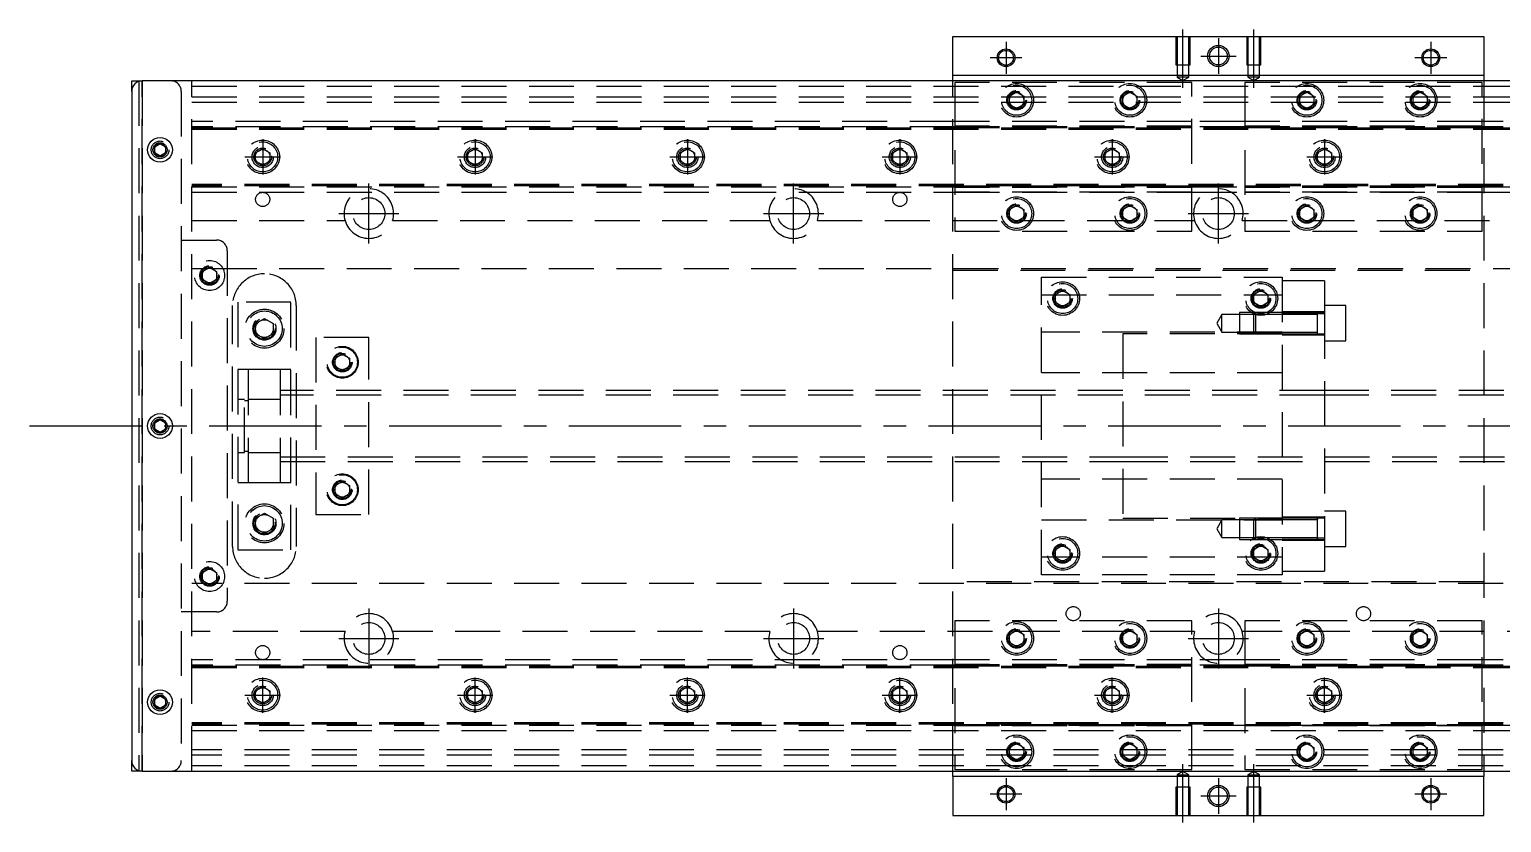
# Model space of a CAD drawing. Extents: x -29 to 819, y -313 to 112.
# Drawn here: x -28.9 to 387, y -112 to 112 of the extents above; entities that cross this region are included whole.
import ezdxf

# ---------------------------------------------------------------- set-up
doc = ezdxf.new("R2010")
doc.units = 0
doc.linetypes.add('CENTER', pattern=[50.8, 31.75, -6.35, 6.35, -6.35])
doc.linetypes.add('DASHED', pattern=[19.05, 12.7, -6.35])
doc.layers.get('0').update_dxf_attribs({"linetype": 'CONTINUOUS'})
doc.layers.add('CENTER', color=1, linetype='CENTER')

msp = doc.modelspace()

# ---------------------------------------------------------------- linework, layer by layer
at = {"color": 7, "linetype": 'CONTINUOUS'}
for p, q in [((232, 99), (232, 110)), ((232, 110), (382, 110)), ((382, 110), (382, 99)), ((0, 94.5), (0, 97.5)), ((0, 97.5), (3, 97.5)), ((611, 97.5), (3, 97.5)), ((382, 99), (232, 99)), ((232, 97.5), (232, 99)), ((382, 99), (382, 97.5)), ((0, 94.5), (0, -94.5)), ((6.5, 78.866026), (8, 79.73205)), ((8, 79.73205), (9.5, 78.866026)), ((6.5, 77.133974), (6.5, 78.866026)), ((8, 76.26795), (6.5, 77.133974)), ((9.5, 77.133974), (8, 76.26795)), ((9.5, 78.866026), (9.5, 77.133974)), ((6.5, 0.866026), (8, 1.73205)), ((6.5, -0.866026), (6.5, 0.866026)), ((8, 1.73205), (9.5, 0.866026)), ((9.5, 0.866026), (9.5, -0.866026)), ((8, -1.73205), (6.5, -0.866026)), ((9.5, -0.866026), (8, -1.73205)), ((6.5, -77.133974), (8, -76.26795)), ((6.5, -78.866026), (6.5, -77.133974)), ((8, -79.73205), (6.5, -78.866026)), ((8, -76.26795), (9.5, -77.133974)), ((9.5, -78.866026), (8, -79.73205)), ((9.5, -77.133974), (9.5, -78.866026)), ((0, -97.5), (0, -94.5)), ((3, -97.5), (0, -97.5)), ((3, -97.5), (611, -97.5)), ((232, -99), (232, -97.5)), ((232, -99), (232, -110)), ((382, -99), (232, -99)), ((382, -97.5), (382, -99)), ((382, -110), (382, -99)), ((232, -110), (382, -110))]:
    msp.add_line(p, q, dxfattribs=at)
at = {"color": 3, "linetype": 'DASHED'}
for p, q in [((295.000006, 110), (295.000006, 102)), ((295.35, 110), (295.35, 102)), ((298.65, 102), (298.65, 110)), ((298.999994, 102), (298.999994, 110)), ((315.000006, 110), (315.000006, 102)), ((315.35, 110), (315.35, 102)), ((318.65, 102), (318.65, 110)), ((318.999994, 102), (318.999994, 110)), ((295.000006, 102), (298.999994, 102)), ((295.35, 102), (295.35, 98.5)), ((298.65, 98.5), (298.65, 102)), ((315.000006, 102), (318.999994, 102)), ((315.35, 102), (315.35, 98.5)), ((318.65, 98.5), (318.65, 102)), ((2, 97.5), (2, -97.5)), ((3, 97.5), (3, -97.5)), ((3, -97.5), (3, 97.5)), ((3, -97.5), (3, 97.5)), ((3, 97.5), (3, -97.5)), ((17, -97.5), (17, 97.5)), ((17, 96), (597, 96)), ((232, -97.5), (232, 97.5)), ((299.5, 97), (232.5, 97)), ((232.5, 97), (232.5, 55)), ((298.65, 98.5), (295.35, 98.5)), ((295.35, 98.5), (297, 97.547372)), ((297, 97.547372), (298.65, 98.5)), ((299.5, 55), (299.5, 97)), ((381.5, 97), (314.5, 97)), ((314.5, 97), (314.5, 55)), ((318.65, 98.5), (315.35, 98.5)), ((315.35, 98.5), (317, 97.547372)), ((317, 97.547372), (318.65, 98.5)), ((381.5, 55), (381.5, 97)), ((382, 97.5), (382, -97.5)), ((14, 94.5), (14, -94.5)), ((17, 93), (597, 93)), ((17, 91.5), (597, 91.5)), ((247.5, 92), (247.512884, 92.253488)), ((248, 93.1547), (250, 94.309402)), ((248, 90.8453), (248, 93.1547)), ((250, 94.309402), (252, 93.1547)), ((252, 93.1547), (252, 90.8453)), ((279.5, 92), (279.518502, 92.303588)), ((280, 93.1547), (282, 94.309402)), ((280, 90.8453), (280, 93.1547)), ((282, 94.309402), (284, 93.1547)), ((284, 93.1547), (284, 90.8453)), ((330, 93.1547), (332, 94.309402)), ((330, 90.8453), (330, 93.1547)), ((332, 94.309402), (334, 93.1547)), ((334, 93.1547), (334, 90.8453)), ((334.483582, 92.286038), (334.5, 92)), ((362, 93.1547), (364, 94.309402)), ((362, 90.8453), (362, 93.1547)), ((364, 94.309402), (366, 93.1547)), ((366, 93.1547), (366, 90.8453)), ((366.483582, 92.286038), (366.5, 92)), ((250, 89.690598), (248, 90.8453)), ((252, 90.8453), (250, 89.690598)), ((282, 89.690598), (280, 90.8453)), ((284, 90.8453), (282, 89.690598)), ((332, 89.690598), (330, 90.8453)), ((334, 90.8453), (332, 89.690598)), ((364, 89.690598), (362, 90.8453)), ((366, 90.8453), (364, 89.690598)), ((232.5, 86), (17, 86)), ((232.5, 84.460392), (17, 84.460392)), ((17, 84.204452), (597, 84.204452)), ((17, 84.2), (597, 84.2)), ((17, 83.8), (597, 83.8)), ((299.5, 86), (232.5, 86)), ((299.5, 86), (232.5, 86)), ((299.5, 84.643014), (232.5, 84.643014)), ((232.5, 84.6), (299.5, 84.6)), ((299.5, 84.460392), (232.5, 84.460392)), ((299.5, 84.460392), (232.5, 84.460392)), ((232.5, 84.3), (299.5, 84.3)), ((314.5, 86), (299.5, 86)), ((314.5, 84.460392), (299.5, 84.460392)), ((381.5, 86), (314.5, 86)), ((381.5, 86), (314.5, 86)), ((381.5, 84.643014), (314.5, 84.643014)), ((314.5, 84.6), (381.5, 84.6)), ((381.5, 84.460392), (314.5, 84.460392)), ((381.5, 84.460392), (314.5, 84.460392)), ((314.5, 84.3), (381.5, 84.3)), ((597, 86), (381.5, 86)), ((597, 84.460392), (381.5, 84.460392)), ((9.973226, 78.326156), (10, 78)), ((35, 77.1547), (37, 78.309402)), ((35, 74.8453), (35, 77.1547)), ((37, 78.309402), (39, 77.1547)), ((39, 77.1547), (39, 74.8453)), ((39.483582, 76.286038), (39.5, 76)), ((94.5, 76), (94.518502, 76.303588)), ((95, 77.1547), (97, 78.309402)), ((95, 74.8453), (95, 77.1547)), ((97, 78.309402), (99, 77.1547)), ((99, 77.1547), (99, 74.8453)), ((154.5, 76), (154.518502, 76.303588)), ((155, 77.1547), (157, 78.309402)), ((155, 74.8453), (155, 77.1547)), ((157, 78.309402), (159, 77.1547)), ((159, 77.1547), (159, 74.8453)), ((215, 77.1547), (217, 78.309402)), ((215, 74.8453), (215, 77.1547)), ((217, 78.309402), (219, 77.1547)), ((219, 77.1547), (219, 74.8453)), ((219.483582, 76.286038), (219.5, 76)), ((275, 77.1547), (277, 78.309402)), ((275, 74.8453), (275, 77.1547)), ((277, 78.309402), (279, 77.1547)), ((279, 77.1547), (279, 74.8453)), ((279.483582, 76.286038), (279.5, 76)), ((335, 77.1547), (337, 78.309402)), ((335, 74.8453), (335, 77.1547)), ((337, 78.309402), (339, 77.1547)), ((339, 77.1547), (339, 74.8453)), ((339.483582, 76.286038), (339.5, 76)), ((37, 73.690598), (35, 74.8453)), ((39, 74.8453), (37, 73.690598)), ((97, 73.690598), (95, 74.8453)), ((99, 74.8453), (97, 73.690598)), ((157, 73.690598), (155, 74.8453)), ((159, 74.8453), (157, 73.690598)), ((217, 73.690598), (215, 74.8453)), ((219, 74.8453), (217, 73.690598)), ((277, 73.690598), (275, 74.8453)), ((279, 74.8453), (277, 73.690598)), ((337, 73.690598), (335, 74.8453)), ((339, 74.8453), (337, 73.690598)), ((597, 68.2), (17, 68.2)), ((597, 67.8), (17, 67.8)), ((597, 67.795548), (17, 67.795548)), ((17, 67.539608), (232.5, 67.539608)), ((299.5, 67.7), (232.5, 67.7)), ((299.5, 67.539608), (232.5, 67.539608)), ((232.5, 67.539608), (299.5, 67.539608)), ((299.5, 67.4), (232.5, 67.4)), ((299.5, 67.356986), (232.5, 67.356986)), ((299.5, 67.539608), (314.5, 67.539608)), ((381.5, 67.7), (314.5, 67.7)), ((381.5, 67.539608), (314.5, 67.539608)), ((314.5, 67.539608), (381.5, 67.539608)), ((381.5, 67.4), (314.5, 67.4)), ((381.5, 67.356986), (314.5, 67.356986)), ((381.5, 67.539608), (597, 67.539608)), ((17, 66), (232.5, 66)), ((299.5, 66), (232.5, 66)), ((232.5, 66), (299.5, 66)), ((299.5, 66), (314.5, 66)), ((381.5, 66), (314.5, 66)), ((314.5, 66), (381.5, 66)), ((381.5, 66), (597, 66)), ((248, 61.1547), (250, 62.309402)), ((248, 58.8453), (248, 61.1547)), ((250, 57.690598), (248, 58.8453)), ((250, 62.309402), (252, 61.1547)), ((252, 58.8453), (250, 57.690598)), ((252, 61.1547), (252, 58.8453)), ((252.483582, 60.286038), (252.5, 60)), ((280, 61.1547), (282, 62.309402)), ((280, 58.8453), (280, 61.1547)), ((282, 57.690598), (280, 58.8453)), ((282, 62.309402), (284, 61.1547)), ((284, 58.8453), (282, 57.690598)), ((284, 61.1547), (284, 58.8453)), ((284.483582, 60.286038), (284.5, 60)), ((330, 61.1547), (332, 62.309402)), ((330, 58.8453), (330, 61.1547)), ((332, 57.690598), (330, 58.8453)), ((332, 62.309402), (334, 61.1547)), ((334, 58.8453), (332, 57.690598)), ((334, 61.1547), (334, 58.8453)), ((334.483582, 60.286038), (334.5, 60)), ((362, 61.1547), (364, 62.309402)), ((362, 58.8453), (362, 61.1547)), ((364, 57.690598), (362, 58.8453)), ((364, 62.309402), (366, 61.1547)), ((366, 58.8453), (364, 57.690598)), ((366, 61.1547), (366, 58.8453)), ((366.483582, 60.286038), (366.5, 60)), ((17, 58), (60.291796, 58)), ((73.708204, 58), (180.291796, 58)), ((193.708204, 58), (300.291796, 58)), ((232.5, 55), (299.5, 55)), ((313.708204, 58), (420.291796, 58)), ((314.5, 55), (381.5, 55)), ((14, 52.5), (24, 52.5)), ((27, 49.5), (27, -49.5)), ((17, 44.5), (21.359688, 44.5)), ((20, 43.6547), (22, 44.809402)), ((20, 41.3453), (20, 43.6547)), ((22, 44.809402), (24, 43.6547)), ((22.640312, 44.5), (597, 44.5)), ((24, 43.6547), (24, 41.3453)), ((24.483582, 42.786038), (24.5, 42.5)), ((232, 44), (382, 44)), ((257, 42), (325, 42)), ((257, -42), (257, 42)), ((325, 42), (325, -42)), ((22, 40.190598), (20, 41.3453)), ((24, 41.3453), (22, 40.190598)), ((261, 37.1547), (263, 38.309402)), ((263, 38.309402), (265, 37.1547)), ((317, 37.1547), (319, 38.309402)), ((319, 38.309402), (321, 37.1547)), ((337, 41), (325, 41)), ((337, 41), (337, 31.701734)), ((28.5, -34), (28.5, 34)), ((45, 35), (30, 35)), ((30, 35), (30, -35)), ((45, -35), (45, 35)), ((46.5, 34), (46.5, -34)), ((257, 37), (325, 37)), ((260.5, 36), (260.512884, 36.253488)), ((261, 34.8453), (261, 37.1547)), ((263, 33.690598), (261, 34.8453)), ((265, 34.8453), (263, 33.690598)), ((265, 37.1547), (265, 34.8453)), ((317, 34.8453), (317, 37.1547)), ((319, 33.690598), (317, 34.8453)), ((321, 34.8453), (319, 33.690598)), ((321, 37.1547), (321, 34.8453)), ((321.483582, 36.286038), (321.5, 36)), ((343, 34.011852), (337, 34.011852)), ((343, 24.011852), (343, 34.011852)), ((35, 28.943376), (37.5, 30.386752)), ((37.5, 30.386752), (40, 28.943376)), ((308, 31.511852), (306.556624, 29.011852)), ((308, 26.511852), (308, 31.511852)), ((313, 31.511852), (308, 31.511852)), ((313, 32.011846), (313, 26.011856)), ((317.49998, 32.011846), (313, 32.011846)), ((316.99998, 31.511852), (313, 31.511852)), ((317.5, 32.011852), (317, 31.511852)), ((317, 26.511852), (317, 31.511852)), ((325, 31.511852), (317, 31.511852)), ((325, 31.511852), (317, 31.511852)), ((317.5, 32.011852), (317.5, 26.011852)), ((325, 32.011852), (317.5, 32.011852)), ((325, 32.011846), (317.5, 32.011846)), ((337, 32.261852), (325, 32.261852)), ((337, 31.701734), (325, 31.701734)), ((335.005, 32.011852), (325.00002, 32.011852)), ((335, 31.511852), (325.00002, 31.511852)), ((337, 32.011852), (334.995, 32.011852)), ((335, 26.011846), (335, 32.011856)), ((337, 31.701734), (337, -31.701734)), ((34.5, 27.5), (34.520026, 27.846056)), ((35, 26.056624), (35, 28.943376)), ((37.5, 24.613248), (35, 26.056624)), ((40, 26.056624), (37.5, 24.613248)), ((40, 28.943376), (40, 26.056624)), ((67, 25), (52, 25)), ((52, 25), (52, -25)), ((67, -25), (67, 25)), ((325, 26.5), (257, 26.5)), ((280, 26), (280, -26)), ((325, 26), (280, 26)), ((306.556624, 29.011852), (308, 26.511852)), ((308, 26.511852), (313, 26.511852)), ((313, 26.511852), (316.99998, 26.511852)), ((313, 26.011856), (317.49998, 26.011856)), ((317, 26.511852), (325, 26.511852)), ((317, 26.511852), (325, 26.511852)), ((317, 26.511852), (317.5, 26.011852)), ((317.5, 26.011856), (325, 26.011856)), ((317.5, 26.011852), (325, 26.011852)), ((325, 25.761852), (337, 25.761852)), ((325.00002, 26.511852), (335, 26.511852)), ((325.00002, 26.011852), (335.005, 26.011852)), ((334.995, 26.011852), (337, 26.011852)), ((337, 24.011852), (343, 24.011852)), ((57, 18), (57.012884, 18.253488)), ((57.5, 19.1547), (59.5, 20.309402)), ((57.5, 16.8453), (57.5, 19.1547)), ((59.5, 15.690598), (57.5, 16.8453)), ((59.5, 20.309402), (61.5, 19.1547)), ((61.5, 16.8453), (59.5, 15.690598)), ((61.5, 19.1547), (61.5, 16.8453)), ((33, 16), (30, 16)), ((33, -16), (33, 16)), ((42, 16), (33, 16)), ((42, 16), (33, 16)), ((42, -16), (42, 16)), ((45, 16), (42, 16)), ((325, 15), (257, 15)), ((279.99998, 10), (42, 10)), ((279.99998, 8.75), (42, 8.75)), ((337, 10), (280, 10)), ((337, 9.999994), (280, 9.999994)), ((337, 8.75), (280, 8.75)), ((337, 8.75), (280, 8.75)), ((540.005, 10), (337.00002, 10)), ((540, 8.75), (337.00002, 8.75)), ((31.85, 7.5), (30, 7.5)), ((31.85, -7.5), (31.85, 7.5)), ((33, 7.15), (31.85, 7.15)), ((42, 7.5), (33, 7.5)), ((42, 7.5), (33, 7.5)), ((6, 0), (6.030168, 0.346066)), ((30, -7.5), (31.85, -7.5)), ((31.85, -7.15), (33, -7.15)), ((33, -7.5), (42, -7.5)), ((33, -7.5), (42, -7.5)), ((42, -8.75), (279.99998, -8.75)), ((42, -10), (279.99998, -10)), ((280, -8.75), (337, -8.75)), ((280, -8.75), (337, -8.75)), ((280, -9.999994), (337, -9.999994)), ((280, -10), (337, -10)), ((337.00002, -8.75), (540, -8.75)), ((337.00002, -10), (540.005, -10)), ((30, -16), (33, -16)), ((33, -16), (42, -16)), ((33, -16), (42, -16)), ((42, -16), (45, -16)), ((57.5, -16.8453), (59.5, -15.690598)), ((59.5, -15.690598), (61.5, -16.8453)), ((325, -15), (257, -15)), ((57.5, -19.1547), (57.5, -16.8453)), ((59.5, -20.309402), (57.5, -19.1547)), ((61.5, -19.1547), (59.5, -20.309402)), ((61.5, -16.8453), (61.5, -19.1547)), ((61.983582, -17.713962), (62, -18)), ((35, -26.056624), (37.5, -24.613248)), ((37.5, -24.613248), (40, -26.056624)), ((343, -24.011852), (337, -24.011852)), ((343, -34.011852), (343, -24.011852)), ((35, -28.943376), (35, -26.056624)), ((37.5, -30.386752), (35, -28.943376)), ((40, -28.943376), (37.5, -30.386752)), ((40, -26.056624), (40, -28.943376)), ((40.477798, -27.135694), (40.5, -27.5)), ((52, -25), (67, -25)), ((257, -26.5), (325, -26.5)), ((280, -26), (325, -26)), ((308, -26.511852), (306.556624, -29.011852)), ((306.556624, -29.011852), (308, -31.511852)), ((308, -31.511852), (308, -26.511852)), ((313, -26.511852), (308, -26.511852)), ((313, -26.011856), (313, -32.011846)), ((317.49998, -26.011856), (313, -26.011856)), ((316.99998, -26.511852), (313, -26.511852)), ((317.5, -26.011852), (317, -26.511852)), ((317, -31.511852), (317, -26.511852)), ((325, -26.511852), (317, -26.511852)), ((325, -26.511852), (317, -26.511852)), ((317.5, -26.011852), (317.5, -32.011852)), ((325, -26.011852), (317.5, -26.011852)), ((325, -26.011856), (317.5, -26.011856)), ((337, -25.761852), (325, -25.761852)), ((335.005, -26.011852), (325.00002, -26.011852)), ((335, -26.511852), (325.00002, -26.511852)), ((337, -26.011852), (334.995, -26.011852)), ((335, -32.010828), (335, -26.011846)), ((335, -26.361648), (335, -26.011852)), ((335, -26.011852), (335, -26.361648)), ((335, -31.662054), (335, -26.361648)), ((308, -31.511852), (313, -31.511852)), ((313, -31.511852), (316.99998, -31.511852)), ((313, -32.011846), (317.49998, -32.011846)), ((317, -31.511852), (325, -31.511852)), ((317, -31.511852), (325, -31.511852)), ((317, -31.511852), (317.5, -32.011852)), ((317.5, -32.011846), (325, -32.011846)), ((317.5, -32.011852), (325, -32.011852)), ((337, -31.701734), (325, -31.701734)), ((337, -31.701734), (325, -31.701734)), ((325, -32.261852), (337, -32.261852)), ((325.00002, -31.511852), (335, -31.511852)), ((325.00002, -32.011852), (335.005, -32.011852)), ((334.995, -32.011852), (337, -32.011852)), ((335, -32.011852), (335, -31.662054)), ((335, -31.662054), (335, -32.011852)), ((335, -32.011856), (335, -32.010828)), ((337, -31.701734), (337, -41)), ((30, -35), (45, -35)), ((325, -37), (257, -37)), ((261, -34.8453), (263, -33.690598)), ((261, -37.1547), (261, -34.8453)), ((263, -38.309402), (261, -37.1547)), ((263, -33.690598), (265, -34.8453)), ((265, -37.1547), (263, -38.309402)), ((265, -34.8453), (265, -37.1547)), ((265.483582, -35.713962), (265.5, -36)), ((317, -34.8453), (319, -33.690598)), ((317, -37.1547), (317, -34.8453)), ((319, -38.309402), (317, -37.1547)), ((319, -33.690598), (321, -34.8453)), ((321, -37.1547), (319, -38.309402)), ((321, -34.8453), (321, -37.1547)), ((321.483582, -35.713962), (321.5, -36)), ((337, -34.011852), (343, -34.011852)), ((20, -41.3453), (22, -40.190598)), ((20, -43.6547), (20, -41.3453)), ((22, -40.190598), (24, -41.3453)), ((24, -41.3453), (24, -43.6547)), ((325, -41), (337, -41)), ((21.359688, -44.5), (17, -44.5)), ((22, -44.809402), (20, -43.6547)), ((24, -43.6547), (22, -44.809402)), ((597, -44.5), (22.640312, -44.5)), ((24.483582, -42.213962), (24.5, -42.5)), ((382, -44), (232, -44)), ((325, -42), (257, -42)), ((24, -52.5), (14, -52.5)), ((60.291796, -58), (17, -58)), ((180.291796, -58), (73.708204, -58)), ((300.291796, -58), (193.708204, -58)), ((232.5, -55), (232.5, -97)), ((299.5, -55), (232.5, -55)), ((248, -58.8453), (250, -57.690598)), ((250, -57.690598), (252, -58.8453)), ((280, -58.8453), (282, -57.690598)), ((282, -57.690598), (284, -58.8453)), ((299.5, -97), (299.5, -55)), ((420.291796, -58), (313.708204, -58)), ((381.5, -55), (314.5, -55)), ((314.5, -55), (314.5, -97)), ((330, -58.8453), (332, -57.690598)), ((332, -57.690598), (334, -58.8453)), ((362, -58.8453), (364, -57.690598)), ((364, -57.690598), (366, -58.8453)), ((381.5, -97), (381.5, -55)), ((247.5, -60), (247.512884, -59.746512)), ((248, -61.1547), (248, -58.8453)), ((250, -62.309402), (248, -61.1547)), ((252, -61.1547), (250, -62.309402)), ((252, -58.8453), (252, -61.1547)), ((280, -61.1547), (280, -58.8453)), ((282, -62.309402), (280, -61.1547)), ((284, -61.1547), (282, -62.309402)), ((284, -58.8453), (284, -61.1547)), ((284.483582, -59.713962), (284.5, -60)), ((330, -61.1547), (330, -58.8453)), ((332, -62.309402), (330, -61.1547)), ((334, -61.1547), (332, -62.309402)), ((334, -58.8453), (334, -61.1547)), ((334.483582, -59.713962), (334.5, -60)), ((361.5, -60), (361.512884, -59.746512)), ((362, -61.1547), (362, -58.8453)), ((364, -62.309402), (362, -61.1547)), ((366, -61.1547), (364, -62.309402)), ((366, -58.8453), (366, -61.1547)), ((232.5, -66), (17, -66)), ((299.5, -66), (232.5, -66)), ((299.5, -66), (232.5, -66)), ((314.5, -66), (299.5, -66)), ((381.5, -66), (314.5, -66)), ((381.5, -66), (314.5, -66)), ((597, -66), (381.5, -66)), ((232.5, -67.539608), (17, -67.539608)), ((17, -67.795548), (597, -67.795548)), ((17, -67.8), (597, -67.8)), ((17, -68.2), (597, -68.2)), ((299.5, -67.356986), (232.5, -67.356986)), ((232.5, -67.4), (299.5, -67.4)), ((299.5, -67.539608), (232.5, -67.539608)), ((299.5, -67.539608), (232.5, -67.539608)), ((232.5, -67.7), (299.5, -67.7)), ((314.5, -67.539608), (299.5, -67.539608)), ((381.5, -67.356986), (314.5, -67.356986)), ((314.5, -67.4), (381.5, -67.4)), ((381.5, -67.539608), (314.5, -67.539608)), ((381.5, -67.539608), (314.5, -67.539608)), ((314.5, -67.7), (381.5, -67.7)), ((597, -67.539608), (381.5, -67.539608)), ((35, -74.8453), (37, -73.690598)), ((35, -77.1547), (35, -74.8453)), ((37, -73.690598), (39, -74.8453)), ((39, -74.8453), (39, -77.1547)), ((95, -74.8453), (97, -73.690598)), ((95, -77.1547), (95, -74.8453)), ((97, -73.690598), (99, -74.8453)), ((99, -74.8453), (99, -77.1547)), ((155, -74.8453), (157, -73.690598)), ((155, -77.1547), (155, -74.8453)), ((157, -73.690598), (159, -74.8453)), ((159, -74.8453), (159, -77.1547)), ((215, -74.8453), (217, -73.690598)), ((215, -77.1547), (215, -74.8453)), ((217, -73.690598), (219, -74.8453)), ((219, -74.8453), (219, -77.1547)), ((275, -74.8453), (277, -73.690598)), ((275, -77.1547), (275, -74.8453)), ((277, -73.690598), (279, -74.8453)), ((279, -74.8453), (279, -77.1547)), ((335, -74.8453), (337, -73.690598)), ((335, -77.1547), (335, -74.8453)), ((337, -73.690598), (339, -74.8453)), ((339, -74.8453), (339, -77.1547)), ((6, -78), (6.030168, -77.653934)), ((34.5, -76), (34.518502, -75.696412)), ((37, -78.309402), (35, -77.1547)), ((39, -77.1547), (37, -78.309402)), ((97, -78.309402), (95, -77.1547)), ((99, -77.1547), (97, -78.309402)), ((99.483582, -75.713962), (99.5, -76)), ((157, -78.309402), (155, -77.1547)), ((159, -77.1547), (157, -78.309402)), ((159.483582, -75.713962), (159.5, -76)), ((214.5, -76), (214.512884, -75.746512)), ((217, -78.309402), (215, -77.1547)), ((219, -77.1547), (217, -78.309402)), ((277, -78.309402), (275, -77.1547)), ((279, -77.1547), (277, -78.309402)), ((279.483582, -75.713962), (279.5, -76)), ((334.5, -76), (334.518502, -75.696412)), ((337, -78.309402), (335, -77.1547)), ((339, -77.1547), (337, -78.309402)), ((597, -83.8), (17, -83.8)), ((597, -84.2), (17, -84.2)), ((597, -84.204452), (17, -84.204452)), ((17, -84.460392), (597, -84.460392)), ((17, -86), (597, -86)), ((232.5, -84.3), (299.5, -84.3)), ((232.5, -84.6), (299.5, -84.6)), ((299.5, -84.643014), (232.5, -84.643014)), ((314.5, -84.3), (381.5, -84.3)), ((314.5, -84.6), (381.5, -84.6)), ((381.5, -84.643014), (314.5, -84.643014)), ((248, -90.8453), (250, -89.690598)), ((248, -93.1547), (248, -90.8453)), ((250, -89.690598), (252, -90.8453)), ((252, -90.8453), (252, -93.1547)), ((280, -90.8453), (282, -89.690598)), ((280, -93.1547), (280, -90.8453)), ((282, -89.690598), (284, -90.8453)), ((284, -90.8453), (284, -93.1547)), ((330, -90.8453), (332, -89.690598)), ((330, -93.1547), (330, -90.8453)), ((332, -89.690598), (334, -90.8453)), ((334, -90.8453), (334, -93.1547)), ((362, -90.8453), (364, -89.690598)), ((362, -93.1547), (362, -90.8453)), ((364, -89.690598), (366, -90.8453)), ((366, -90.8453), (366, -93.1547)), ((597, -91.5), (17, -91.5)), ((597, -93), (17, -93)), ((250, -94.309402), (248, -93.1547)), ((252, -93.1547), (250, -94.309402)), ((252.483582, -91.713962), (252.5, -92)), ((282, -94.309402), (280, -93.1547)), ((284, -93.1547), (282, -94.309402)), ((284.483582, -91.713962), (284.5, -92)), ((329.5, -92), (329.518502, -91.696412)), ((332, -94.309402), (330, -93.1547)), ((334, -93.1547), (332, -94.309402)), ((361.5, -92), (361.512884, -91.746512)), ((364, -94.309402), (362, -93.1547)), ((366, -93.1547), (364, -94.309402)), ((597, -96), (17, -96)), ((232.5, -97), (299.5, -97)), ((297, -97.547372), (295.35, -98.5)), ((295.35, -98.5), (297, -98.5)), ((295.35, -98.5), (295.35, -102)), ((298.65, -98.5), (297, -97.547372)), ((297, -98.5), (298.65, -98.5)), ((298.65, -102), (298.65, -98.5)), ((314.5, -97), (381.5, -97)), ((317, -97.547372), (315.35, -98.5)), ((315.35, -98.5), (317, -98.5)), ((315.35, -98.5), (315.35, -102)), ((318.65, -98.5), (317, -97.547372)), ((317, -98.5), (318.65, -98.5)), ((318.65, -102), (318.65, -98.5)), ((298.999994, -102), (295.000006, -102)), ((295.000006, -102), (295.000006, -110)), ((295.35, -102), (295.35, -110)), ((298.65, -110), (298.65, -102)), ((298.999994, -110), (298.999994, -102)), ((318.999994, -102), (315.000006, -102)), ((315.000006, -102), (315.000006, -110)), ((315.35, -102), (315.35, -110)), ((318.65, -110), (318.65, -102)), ((318.999994, -110), (318.999994, -102))]:
    msp.add_line(p, q, dxfattribs=at)
at = {"color": 3, "linetype": 'CONTINUOUS'}
for centre in [(247, 104), (367, 104), (247, -104), (367, -104)]:
    msp.add_circle(centre, 2.5, dxfattribs=at)
at = {"color": 7, "linetype": 'CONTINUOUS'}
for centre, radius in [((247, 104), 2.1), ((307, 104.5), 3), ((307, 104.5), 2.5), ((367, 104), 2.1), ((8, 78), 3.5), ((8, 0), 3.5), ((8, -78), 3.5), ((247, -104), 2.1), ((307, -104.5), 3), ((307, -104.5), 2.5), ((367, -104), 2.1)]:
    msp.add_circle(centre, radius, dxfattribs=at)
at = {"color": 3, "linetype": 'DASHED'}
for centre, radius in [((250, 92), 4.75), ((250, 92), 4.25), ((282, 92), 4.75), ((282, 92), 4.25), ((332, 92), 4.75), ((332, 92), 4.25), ((364, 92), 4.75), ((364, 92), 4.25), ((250, 92), 2.75), ((250, 92), 2.5), ((282, 92), 2.75), ((282, 92), 2.5), ((332, 92), 2.75), ((332, 92), 2.5), ((364, 92), 2.75), ((364, 92), 2.5), ((8, 78), 2.5), ((8, 78), 2), ((37, 76), 4.75), ((37, 76), 4.25), ((97, 76), 4.75), ((97, 76), 4.25), ((157, 76), 4.75), ((157, 76), 4.25), ((217, 76), 4.75), ((217, 76), 4.25), ((277, 76), 4.75), ((277, 76), 4.25), ((337, 76), 4.75), ((337, 76), 4.25), ((37, 76), 3), ((37, 76), 2.5), ((37, 76), 2.1), ((97, 76), 3), ((97, 76), 2.5), ((97, 76), 2.1), ((157, 76), 3), ((157, 76), 2.5), ((157, 76), 2.1), ((217, 76), 3), ((217, 76), 2.5), ((217, 76), 2.1), ((277, 76), 3), ((277, 76), 2.5), ((277, 76), 2.1), ((337, 76), 3), ((337, 76), 2.5), ((337, 76), 2.1), ((37, 64), 2), ((67, 60), 4.5), ((187, 60), 4.5), ((217, 64), 2), ((250, 60), 4.75), ((250, 60), 4.25), ((250, 60), 2.75), ((250, 60), 2.5), ((282, 60), 4.75), ((282, 60), 4.25), ((282, 60), 2.75), ((282, 60), 2.5), ((307, 60), 4.5), ((332, 60), 4.75), ((332, 60), 4.25), ((332, 60), 2.75), ((332, 60), 2.5), ((364, 60), 4.75), ((364, 60), 4.25), ((364, 60), 2.75), ((364, 60), 2.5), ((250, 60), 2.1), ((282, 60), 2.1), ((332, 60), 2.1), ((364, 60), 2.1), ((22, 42.5), 4.25), ((22, 42.5), 2.75), ((22, 42.5), 2.5), ((22, 42.5), 2.1), ((263, 36), 4.75), ((263, 36), 4.25), ((263, 36), 2.75), ((263, 36), 2.5), ((263, 36), 2.1), ((319, 36), 4.75), ((319, 36), 4.25), ((319, 36), 2.75), ((319, 36), 2.5), ((319, 36), 2.1), ((37.5, 27.5), 5.5), ((37.5, 27.5), 5), ((37.5, 27.5), 3.25), ((37.5, 27.5), 3), ((37.5, 27.5), 2.5), ((59.5, 18), 4.5), ((59.5, 18), 4.25), ((59.5, 18), 2.75), ((59.5, 18), 2.5), ((59.5, 18), 2.1), ((8, 0), 2.5), ((8, 0), 2), ((59.5, -18), 4.5), ((59.5, -18), 4.25), ((59.5, -18), 2.75), ((59.5, -18), 2.5), ((59.5, -18), 2.1), ((37.5, -27.5), 5.5), ((37.5, -27.5), 5), ((37.5, -27.5), 3.25), ((37.5, -27.5), 3), ((37.5, -27.5), 2.5), ((263, -36), 4.75), ((263, -36), 4.25), ((263, -36), 2.75), ((319, -36), 4.75), ((319, -36), 4.25), ((319, -36), 2.75), ((263, -36), 2.5), ((263, -36), 2.1), ((319, -36), 2.5), ((319, -36), 2.1), ((22, -42.5), 4.25), ((22, -42.5), 2.75), ((22, -42.5), 2.5), ((22, -42.5), 2.1), ((266, -53), 2), ((348, -53), 2), ((67, -60), 4.5), ((187, -60), 4.5), ((250, -60), 4.75), ((250, -60), 4.25), ((250, -60), 2.75), ((250, -60), 2.5), ((250, -60), 2.1), ((282, -60), 4.75), ((282, -60), 4.25), ((282, -60), 2.75), ((282, -60), 2.5), ((282, -60), 2.1), ((307, -60), 4.5), ((332, -60), 4.75), ((332, -60), 4.25), ((332, -60), 2.75), ((332, -60), 2.5), ((332, -60), 2.1), ((364, -60), 4.75), ((364, -60), 4.25), ((364, -60), 2.75), ((364, -60), 2.5), ((364, -60), 2.1), ((37, -64), 2), ((217, -64), 2), ((37, -76), 4.75), ((37, -76), 4.25), ((37, -76), 3), ((37, -76), 2.5), ((37, -76), 2.1), ((97, -76), 4.75), ((97, -76), 4.25), ((97, -76), 3), ((97, -76), 2.5), ((97, -76), 2.1), ((157, -76), 4.75), ((157, -76), 4.25), ((157, -76), 3), ((157, -76), 2.5), ((157, -76), 2.1), ((217, -76), 4.75), ((217, -76), 4.25), ((217, -76), 3), ((217, -76), 2.5), ((217, -76), 2.1), ((277, -76), 4.75), ((277, -76), 4.25), ((277, -76), 3), ((277, -76), 2.5), ((277, -76), 2.1), ((337, -76), 4.75), ((337, -76), 4.25), ((337, -76), 3), ((337, -76), 2.5), ((337, -76), 2.1), ((8, -78), 2.5), ((8, -78), 2), ((250, -92), 4.75), ((282, -92), 4.75), ((332, -92), 4.75), ((364, -92), 4.75), ((250, -92), 4.25), ((250, -92), 2.75), ((250, -92), 2.5), ((282, -92), 4.25), ((282, -92), 2.75), ((282, -92), 2.5), ((332, -92), 4.25), ((332, -92), 2.75), ((332, -92), 2.5), ((364, -92), 4.25), ((364, -92), 2.75), ((364, -92), 2.5)]:
    msp.add_circle(centre, radius, dxfattribs=at)
at = {"color": 7, "linetype": 'CONTINUOUS'}
for centre, radius, start, end in [((3, 94.5), 3, 90, 180), ((8, 78), 1.65, 95.380023, 144.619977), ((8, 78), 1.65, 84.619977, 95.380023), ((8, 78), 1.65, 35.380023, 84.619977), ((8, 78), 1.65, 155.380023, 180), ((8, 78), 1.65, 180, 204.619977), ((8, 78), 1.65, 144.619977, 155.380023), ((8, 78), 1.65, 204.619977, 215.380023), ((8, 78), 1.65, 215.380023, 264.619977), ((8, 78), 1.65, 264.619977, 275.380023), ((8, 78), 1.65, 275.380023, 324.619977), ((8, 78), 1.65, 24.619977, 35.380023), ((8, 78), 1.65, 324.619977, 335.380023), ((8, 78), 1.65, 335.380023, 24.619977), ((8, 0), 1.65, 155.380023, 180), ((8, 0), 1.65, 144.619977, 155.380023), ((8, 0), 1.65, 95.380023, 144.619977), ((8, 0), 1.65, 84.619977, 95.380023), ((8, 0), 1.65, 35.380023, 84.619977), ((8, 0), 1.65, 24.619977, 35.380023), ((8, 0), 1.65, 335.380023, 24.619977), ((8, 0), 1.65, 180, 204.619977), ((8, 0), 1.65, 204.619977, 215.380023), ((8, 0), 1.65, 215.380023, 264.619977), ((8, 0), 1.65, 264.619977, 275.380023), ((8, 0), 1.65, 275.380023, 324.619977), ((8, 0), 1.65, 324.619977, 335.380023), ((8, -78), 1.65, 155.380023, 180), ((8, -78), 1.65, 180, 204.619977), ((8, -78), 1.65, 144.619977, 155.380023), ((8, -78), 1.65, 204.619977, 215.380023), ((8, -78), 1.65, 95.380023, 144.619977), ((8, -78), 1.65, 215.380023, 264.619977), ((8, -78), 1.65, 84.619977, 95.380023), ((8, -78), 1.65, 35.380023, 84.619977), ((8, -78), 1.65, 275.380023, 324.619977), ((8, -78), 1.65, 24.619977, 35.380023), ((8, -78), 1.65, 324.619977, 335.380023), ((8, -78), 1.65, 335.380023, 24.619977), ((8, -78), 1.65, 264.619977, 275.380023), ((3, -94.5), 3, 180, 270)]:
    msp.add_arc(centre, radius, start, end, dxfattribs=at)
at = {"color": 3, "linetype": 'DASHED'}
for centre, radius, start, end in [((11, 94.5), 3, 0, 90), ((250, 92), 2.1, 162.24721, 180), ((250, 92), 2.1, 180, 197.75279), ((250, 92), 2.1, 137.75279, 162.24721), ((250, 92), 2.1, 102.24721, 137.75279), ((250, 92), 2.1, 77.75279, 102.24721), ((250, 92), 2.1, 42.24721, 77.75279), ((250, 92), 2.1, 17.75279, 42.24721), ((250, 92), 2.1, 342.24721, 17.75279), ((282, 92), 2.1, 162.24721, 180), ((282, 92), 2.1, 180, 197.75279), ((282, 92), 2.1, 137.75279, 162.24721), ((282, 92), 2.1, 102.24721, 137.75279), ((282, 92), 2.1, 77.75279, 102.24721), ((282, 92), 2.1, 42.24721, 77.75279), ((282, 92), 2.1, 17.75279, 42.24721), ((282, 92), 2.1, 342.24721, 17.75279), ((332, 92), 2.1, 162.24721, 180), ((332, 92), 2.1, 180, 197.75279), ((332, 92), 2.1, 137.75279, 162.24721), ((332, 92), 2.1, 102.24721, 137.75279), ((332, 92), 2.1, 77.75279, 102.24721), ((332, 92), 2.1, 42.24721, 77.75279), ((332, 92), 2.1, 17.75279, 42.24721), ((332, 92), 2.1, 342.24721, 17.75279), ((364, 92), 2.1, 162.24721, 180), ((364, 92), 2.1, 180, 197.75279), ((364, 92), 2.1, 137.75279, 162.24721), ((364, 92), 2.1, 102.24721, 137.75279), ((364, 92), 2.1, 77.75279, 102.24721), ((364, 92), 2.1, 42.24721, 77.75279), ((364, 92), 2.1, 17.75279, 42.24721), ((364, 92), 2.1, 342.24721, 17.75279), ((250, 92), 2.1, 197.75279, 222.24721), ((250, 92), 2.1, 222.24721, 257.75279), ((250, 92), 2.1, 257.75279, 282.24721), ((250, 92), 2.1, 282.24721, 317.75279), ((250, 92), 2.1, 317.75279, 342.24721), ((282, 92), 2.1, 197.75279, 222.24721), ((282, 92), 2.1, 222.24721, 257.75279), ((282, 92), 2.1, 257.75279, 282.24721), ((282, 92), 2.1, 282.24721, 317.75279), ((282, 92), 2.1, 317.75279, 342.24721), ((332, 92), 2.1, 197.75279, 222.24721), ((332, 92), 2.1, 222.24721, 257.75279), ((332, 92), 2.1, 257.75279, 282.24721), ((332, 92), 2.1, 282.24721, 317.75279), ((332, 92), 2.1, 317.75279, 342.24721), ((364, 92), 2.1, 197.75279, 222.24721), ((364, 92), 2.1, 222.24721, 257.75279), ((364, 92), 2.1, 257.75279, 282.24721), ((364, 92), 2.1, 282.24721, 317.75279), ((364, 92), 2.1, 317.75279, 342.24721), ((67, 60), 7, 343.39845, 196.60155), ((187, 60), 7, 343.39845, 196.60155), ((307, 60), 7, 343.39845, 196.60155), ((67, 60), 7, 196.60155, 343.39845), ((187, 60), 7, 196.60155, 343.39845), ((307, 60), 7, 196.60155, 343.39845), ((24, 49.5), 3, 0, 90), ((37.5, 34), 9, 90, 180), ((37.5, 34), 9, 0, 90), ((37.5, -34), 9, 180, 270), ((37.5, -34), 9, 270, 0), ((24, -49.5), 3, 270, 0), ((67, -60), 7, 16.60155, 163.39845), ((187, -60), 7, 16.60155, 163.39845), ((307, -60), 7, 16.60155, 163.39845), ((67, -60), 7, 163.39845, 16.60155), ((187, -60), 7, 163.39845, 16.60155), ((307, -60), 7, 163.39845, 16.60155), ((250, -92), 2.1, 162.24721, 180), ((250, -92), 2.1, 137.75279, 162.24721), ((250, -92), 2.1, 102.24721, 137.75279), ((250, -92), 2.1, 77.75279, 102.24721), ((250, -92), 2.1, 42.24721, 77.75279), ((250, -92), 2.1, 17.75279, 42.24721), ((250, -92), 2.1, 342.24721, 17.75279), ((282, -92), 2.1, 162.24721, 180), ((282, -92), 2.1, 137.75279, 162.24721), ((282, -92), 2.1, 102.24721, 137.75279), ((282, -92), 2.1, 77.75279, 102.24721), ((282, -92), 2.1, 42.24721, 77.75279), ((282, -92), 2.1, 17.75279, 42.24721), ((282, -92), 2.1, 342.24721, 17.75279), ((332, -92), 2.1, 162.24721, 180), ((332, -92), 2.1, 137.75279, 162.24721), ((332, -92), 2.1, 102.24721, 137.75279), ((332, -92), 2.1, 77.75279, 102.24721), ((332, -92), 2.1, 42.24721, 77.75279), ((332, -92), 2.1, 17.75279, 42.24721), ((332, -92), 2.1, 342.24721, 17.75279), ((364, -92), 2.1, 162.24721, 180), ((364, -92), 2.1, 137.75279, 162.24721), ((364, -92), 2.1, 102.24721, 137.75279), ((364, -92), 2.1, 77.75279, 102.24721), ((364, -92), 2.1, 42.24721, 77.75279), ((364, -92), 2.1, 17.75279, 42.24721), ((364, -92), 2.1, 342.24721, 17.75279), ((11, -94.5), 3, 270, 0), ((250, -92), 2.1, 180, 197.75279), ((250, -92), 2.1, 197.75279, 222.24721), ((250, -92), 2.1, 222.24721, 257.75279), ((250, -92), 2.1, 257.75279, 282.24721), ((250, -92), 2.1, 282.24721, 317.75279), ((250, -92), 2.1, 317.75279, 342.24721), ((282, -92), 2.1, 180, 197.75279), ((282, -92), 2.1, 197.75279, 222.24721), ((282, -92), 2.1, 222.24721, 257.75279), ((282, -92), 2.1, 257.75279, 282.24721), ((282, -92), 2.1, 282.24721, 317.75279), ((282, -92), 2.1, 317.75279, 342.24721), ((332, -92), 2.1, 180, 197.75279), ((332, -92), 2.1, 197.75279, 222.24721), ((332, -92), 2.1, 222.24721, 257.75279), ((332, -92), 2.1, 257.75279, 282.24721), ((332, -92), 2.1, 282.24721, 317.75279), ((332, -92), 2.1, 317.75279, 342.24721), ((364, -92), 2.1, 180, 197.75279), ((364, -92), 2.1, 197.75279, 222.24721), ((364, -92), 2.1, 222.24721, 257.75279), ((364, -92), 2.1, 257.75279, 282.24721), ((364, -92), 2.1, 282.24721, 317.75279), ((364, -92), 2.1, 317.75279, 342.24721)]:
    msp.add_arc(centre, radius, start, end, dxfattribs=at)
at = {"layer": 'CENTER', "color": 1, "linetype": 'CENTER'}
for p, q in [((247, 108.5), (247, 99.5)), ((297, 95.547372), (297, 112)), ((307, 109.5), (307, 99.5)), ((317, 95.547372), (317, 112)), ((367, 108.5), (367, 99.5)), ((251.5, 104), (242.5, 104)), ((302, 104.5), (312, 104.5)), ((371.5, 104), (362.5, 104)), ((37, 81), (37, 71)), ((97, 81), (97, 71)), ((157, 81), (157, 71)), ((217, 81), (217, 71)), ((277, 81), (277, 71)), ((337, 81), (337, 71)), ((32, 76), (42, 76)), ((92, 76), (102, 76)), ((152, 76), (162, 76)), ((212, 76), (222, 76)), ((272, 76), (282, 76)), ((332, 76), (342, 76)), ((67, 51.5), (67, 68.5)), ((187, 51.5), (187, 68.5)), ((307, 51.5), (307, 68.5)), ((58.5, 60), (75.5, 60)), ((178.5, 60), (195.5, 60)), ((298.5, 60), (315.5, 60)), ((-28.891336, 0), (676.707811, 0)), ((67, -51.5), (67, -68.5)), ((187, -51.5), (187, -68.5)), ((307, -51.5), (307, -68.5)), ((58.5, -60), (75.5, -60)), ((178.5, -60), (195.5, -60)), ((298.5, -60), (315.5, -60)), ((37, -81), (37, -71)), ((97, -81), (97, -71)), ((157, -81), (157, -71)), ((217, -81), (217, -71)), ((277, -81), (277, -71)), ((337, -81), (337, -71)), ((32, -76), (42, -76)), ((92, -76), (102, -76)), ((152, -76), (162, -76)), ((212, -76), (222, -76)), ((272, -76), (282, -76)), ((332, -76), (342, -76)), ((297, -112), (297, -95.547372)), ((317, -112), (317, -95.547372)), ((247, -99.5), (247, -108.5)), ((307, -99.5), (307, -109.5)), ((367, -99.5), (367, -108.5)), ((251.5, -104), (242.5, -104)), ((302, -104.5), (312, -104.5)), ((371.5, -104), (362.5, -104))]:
    msp.add_line(p, q, dxfattribs=at)

doc.saveas('drawing.dxf')
